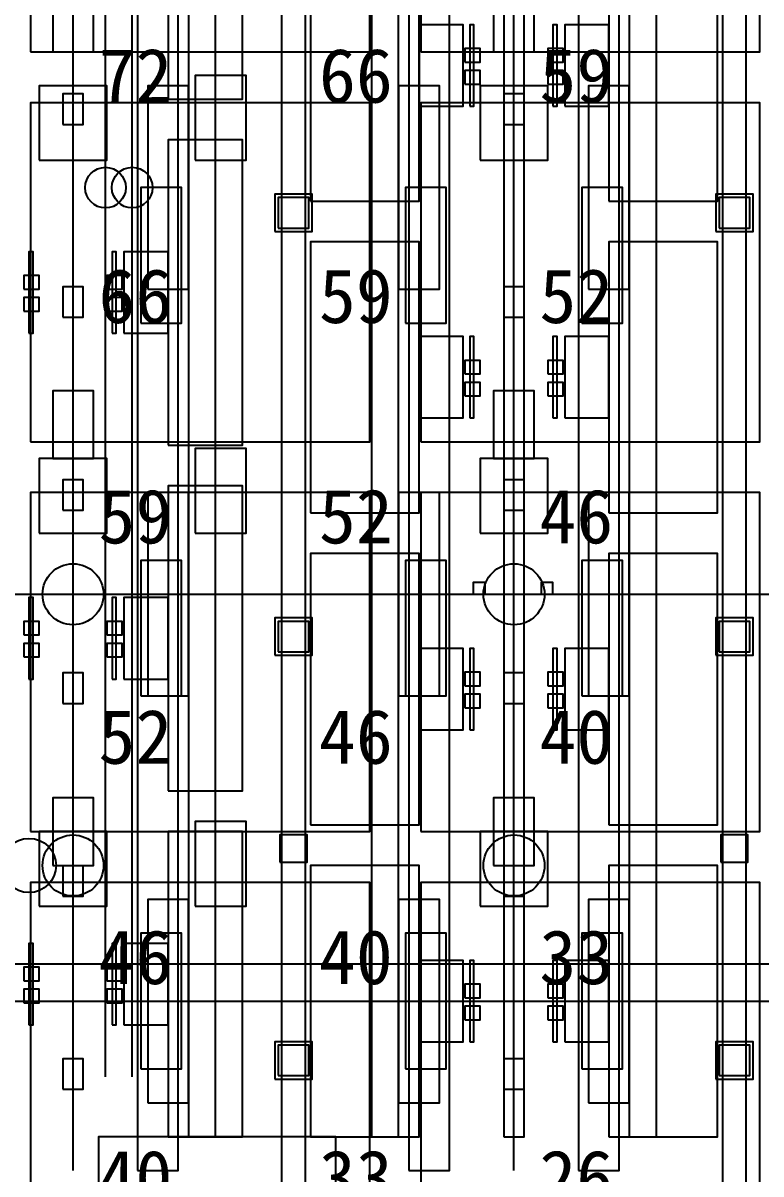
# Model space of a CAD drawing. Header units: metres. Extents: x -1640 to 1560, y -268 to 2338.
# Drawn here: x -61.23 to -39.47, y 889.9 to 923.85 of the extents above; entities that cross this region are included whole.
import ezdxf

# ---------------------------------------------------------------- set-up
doc = ezdxf.new("R2010")
doc.units = ezdxf.units.M
for name, color, linetype in [('1F_CHL', 4, 'Continuous'), ('1F_EHS_GAS_DETECTOR', 6, 'Continuous'), ('1F_PUMP', 2, 'Continuous'), ('1F_SCR', 3, 'Continuous'), ('1F_STRUCT_COLUMN', 8, 'Continuous'), ('2F_CSF_LATERAL_RACK_CONCEPT', 9, 'Continuous'), ('2F_EHS_GAS_DETECTOR', 6, 'Continuous'), ('2F_RFG', 5, 'Continuous'), ('2F_STRUCT_COLUMN', 8, 'Continuous'), ('2F_VMB', 6, 'Continuous'), ('3F_CLEANROOM_OVERHEAD_PIPE_DUCT_CONCEPT', 9, 'Continuous'), ('3F_EHS_EGRESS_DIST_M', 2, 'Continuous'), ('3F_EHS_SAFETY_SHOWER_EYEWASH_CONCEPT', 3, 'Continuous'), ('3F_FOUP', 5, 'Continuous'), ('3F_IMP', 1, 'Continuous'), ('3F_OHT', 9, 'Continuous'), ('3F_OHTV', 1, 'Continuous'), ('3F_STRUCT_COLUMN', 8, 'Continuous'), ('3F_TBAR', 6, 'Continuous'), ('3F_WET', 6, 'Continuous'), ('4F_FFU', 1, 'Continuous'), ('4F_STRUCT_PLENUM_TRUSS_CONCEPT', 9, 'Continuous'), ('5F_CHL', 4, 'Continuous'), ('5F_EHS_GAS_DETECTOR', 6, 'Continuous'), ('5F_PUMP', 2, 'Continuous'), ('5F_SCR', 3, 'Continuous'), ('5F_STRUCT_COLUMN', 8, 'Continuous'), ('6F_CSF_LATERAL_RACK_CONCEPT', 9, 'Continuous'), ('6F_EHS_GAS_DETECTOR', 6, 'Continuous'), ('6F_RFG', 5, 'Continuous'), ('6F_STRUCT_COLUMN', 8, 'Continuous'), ('6F_VMB', 6, 'Continuous'), ('7F_CLEANROOM_OVERHEAD_PIPE_DUCT_CONCEPT', 9, 'Continuous'), ('7F_EHS_EGRESS_DIST_M', 2, 'Continuous'), ('7F_EHS_SAFETY_SHOWER_EYEWASH_CONCEPT', 3, 'Continuous'), ('7F_FOUP', 5, 'Continuous'), ('7F_IMP', 1, 'Continuous'), ('7F_OHT', 9, 'Continuous'), ('7F_OHTV', 1, 'Continuous'), ('7F_STRUCT_COLUMN', 8, 'Continuous'), ('7F_TBAR', 6, 'Continuous'), ('7F_WET', 6, 'Continuous'), ('8F_FFU', 1, 'Continuous'), ('8F_STRUCT_PLENUM_TRUSS_CONCEPT', 9, 'Continuous'), ('EHS_GAS_SUPPLY', 3, 'Continuous'), ('EHS_PROCESS_EXHAUST', 1, 'Continuous'), ('EHS_TREATED_EXHAUST', 30, 'Continuous'), ('RF_RSC', 4, 'Continuous'), ('UTIL_GAS.SPEC_CONCEPT', 3, 'Continuous'), ('UTIL_PCW.R_CONCEPT', 1, 'Continuous'), ('UTIL_PCW.R_RISER', 1, 'Continuous'), ('UTIL_PCW.S_CONCEPT', 6, 'Continuous'), ('UTIL_PCW.S_RISER', 6, 'Continuous'), ('UTIL_UPW.R_CONCEPT', 2, 'Continuous'), ('UTIL_UPW.S_CONCEPT', 1, 'Continuous')]:
    doc.layers.add(name, color=color, linetype=linetype)

msp = doc.modelspace()

# ---------------------------------------------------------------- linework, layer by layer
at = {"layer": '1F_CHL'}
for points in [[(-56.15, 919.8), (-54.65, 919.8), (-54.65, 922.3), (-56.15, 922.3)], [(-56.15, 908.8), (-54.65, 908.8), (-54.65, 911.3), (-56.15, 911.3)], [(-56.15, 897.8), (-54.65, 897.8), (-54.65, 900.3), (-56.15, 900.3)]]:
    msp.add_lwpolyline(points, close=True, dxfattribs=at)
at = {"layer": '1F_EHS_GAS_DETECTOR'}
for centre in [(-59.75, 899), (-46.75, 899)]:
    msp.add_circle(centre, 0.9, dxfattribs=at)
at = {"layer": '1F_PUMP'}
for points in [[(-57.75, 915), (-56.55, 915), (-56.55, 919), (-57.75, 919)], [(-49.95, 915), (-48.75, 915), (-48.75, 919), (-49.95, 919)], [(-44.75, 915), (-43.55, 915), (-43.55, 919), (-44.75, 919)], [(-57.75, 904), (-56.55, 904), (-56.55, 908), (-57.75, 908)], [(-49.95, 904), (-48.75, 904), (-48.75, 908), (-49.95, 908)], [(-44.75, 904), (-43.55, 904), (-43.55, 908), (-44.75, 908)], [(-57.75, 893), (-56.55, 893), (-56.55, 897), (-57.75, 897)], [(-49.95, 893), (-48.75, 893), (-48.75, 897), (-49.95, 897)], [(-44.75, 893), (-43.55, 893), (-43.55, 897), (-44.75, 897)]]:
    msp.add_lwpolyline(points, close=True, dxfattribs=at)
at = {"layer": '1F_SCR'}
for points in [[(-60.75, 919.8), (-58.75, 919.8), (-58.75, 922), (-60.75, 922)], [(-47.75, 919.8), (-45.75, 919.8), (-45.75, 922), (-47.75, 922)], [(-60.75, 908.8), (-58.75, 908.8), (-58.75, 911), (-60.75, 911)], [(-47.75, 908.8), (-45.75, 908.8), (-45.75, 911), (-47.75, 911)], [(-60.75, 897.8), (-58.75, 897.8), (-58.75, 900), (-60.75, 900)], [(-47.75, 897.8), (-45.75, 897.8), (-45.75, 900), (-47.75, 900)]]:
    msp.add_lwpolyline(points, close=True, dxfattribs=at)
at = {"layer": '1F_STRUCT_COLUMN'}
for points in [[(-53.8, 917.7), (-52.7, 917.7), (-52.7, 918.8), (-53.8, 918.8)], [(-40.8, 917.7), (-39.7, 917.7), (-39.7, 918.8), (-40.8, 918.8)], [(-53.8, 905.2), (-52.7, 905.2), (-52.7, 906.3), (-53.8, 906.3)], [(-40.8, 905.2), (-39.7, 905.2), (-39.7, 906.3), (-40.8, 906.3)], [(-53.8, 892.7), (-52.7, 892.7), (-52.7, 893.8), (-53.8, 893.8)], [(-40.8, 892.7), (-39.7, 892.7), (-39.7, 893.8), (-40.8, 893.8)]]:
    msp.add_lwpolyline(points, close=True, dxfattribs=at)
at = {"layer": '2F_CSF_LATERAL_RACK_CONCEPT'}
for points in [[(-56.35, 891), (-55.55, 891), (-55.55, 1041), (-56.35, 1041)], [(-50.95, 891), (-50.15, 891), (-50.15, 1041), (-50.95, 1041)], [(-43.35, 891), (-42.55, 891), (-42.55, 1041), (-43.35, 1041)]]:
    msp.add_lwpolyline(points, close=True, dxfattribs=at)
at = {"layer": '2F_EHS_GAS_DETECTOR'}
for centre in [(-59.75, 907), (-46.75, 907)]:
    msp.add_circle(centre, 0.9, dxfattribs=at)
at = {"layer": '2F_RFG'}
for points in [[(-57.55, 916), (-56.35, 916), (-56.35, 922), (-57.55, 922)], [(-50.15, 916), (-48.95, 916), (-48.95, 922), (-50.15, 922)], [(-44.55, 916), (-43.35, 916), (-43.35, 922), (-44.55, 922)], [(-57.55, 904), (-56.35, 904), (-56.35, 910), (-57.55, 910)], [(-50.15, 904), (-48.95, 904), (-48.95, 910), (-50.15, 910)], [(-44.55, 904), (-43.35, 904), (-43.35, 910), (-44.55, 910)], [(-57.55, 892), (-56.35, 892), (-56.35, 898), (-57.55, 898)], [(-50.15, 892), (-48.95, 892), (-48.95, 898), (-50.15, 898)], [(-44.55, 892), (-43.35, 892), (-43.35, 898), (-44.55, 898)]]:
    msp.add_lwpolyline(points, close=True, dxfattribs=at)
at = {"layer": '2F_STRUCT_COLUMN'}
for points in [[(-53.7, 917.8), (-52.8, 917.8), (-52.8, 918.7), (-53.7, 918.7)], [(-40.7, 917.8), (-39.8, 917.8), (-39.8, 918.7), (-40.7, 918.7)], [(-53.7, 905.3), (-52.8, 905.3), (-52.8, 906.2), (-53.7, 906.2)], [(-40.7, 905.3), (-39.8, 905.3), (-39.8, 906.2), (-40.7, 906.2)], [(-53.7, 892.8), (-52.8, 892.8), (-52.8, 893.7), (-53.7, 893.7)], [(-40.7, 892.8), (-39.8, 892.8), (-39.8, 893.7), (-40.7, 893.7)]]:
    msp.add_lwpolyline(points, close=True, dxfattribs=at)
at = {"layer": '2F_VMB'}
for points in [[(-60.35, 923), (-59.15, 923), (-59.15, 925), (-60.35, 925)], [(-47.35, 923), (-46.15, 923), (-46.15, 925), (-47.35, 925)], [(-60.35, 911), (-59.15, 911), (-59.15, 913), (-60.35, 913)], [(-47.35, 911), (-46.15, 911), (-46.15, 913), (-47.35, 913)], [(-60.35, 899), (-59.15, 899), (-59.15, 901), (-60.35, 901)], [(-47.35, 899), (-46.15, 899), (-46.15, 901), (-47.35, 901)]]:
    msp.add_lwpolyline(points, close=True, dxfattribs=at)
at = {"layer": '3F_CLEANROOM_OVERHEAD_PIPE_DUCT_CONCEPT'}
for points in [[(-57.85, 890), (-56.65, 890), (-56.65, 1042), (-57.85, 1042)], [(-49.85, 890), (-48.65, 890), (-48.65, 1042), (-49.85, 1042)], [(-44.85, 890), (-43.65, 890), (-43.65, 1042), (-44.85, 1042)]]:
    msp.add_lwpolyline(points, close=True, dxfattribs=at)
at = {"layer": '3F_EHS_SAFETY_SHOWER_EYEWASH_CONCEPT'}
msp.add_circle((-61.05, 899), 0.8, dxfattribs=at)
at = {"layer": '3F_FOUP'}
for points in [[(-48.2, 922.7), (-47.75, 922.7), (-47.75, 923.1), (-48.2, 923.1)], [(-45.75, 922.7), (-45.3, 922.7), (-45.3, 923.1), (-45.75, 923.1)], [(-48.2, 922.05), (-47.75, 922.05), (-47.75, 922.45), (-48.2, 922.45)], [(-45.75, 922.05), (-45.3, 922.05), (-45.3, 922.45), (-45.75, 922.45)], [(-61.2, 916), (-60.75, 916), (-60.75, 916.4), (-61.2, 916.4)], [(-58.75, 916), (-58.3, 916), (-58.3, 916.4), (-58.75, 916.4)], [(-61.2, 915.35), (-60.75, 915.35), (-60.75, 915.75), (-61.2, 915.75)], [(-58.75, 915.35), (-58.3, 915.35), (-58.3, 915.75), (-58.75, 915.75)], [(-48.2, 913.5), (-47.75, 913.5), (-47.75, 913.9), (-48.2, 913.9)], [(-45.75, 913.5), (-45.3, 913.5), (-45.3, 913.9), (-45.75, 913.9)], [(-48.2, 912.85), (-47.75, 912.85), (-47.75, 913.25), (-48.2, 913.25)], [(-45.75, 912.85), (-45.3, 912.85), (-45.3, 913.25), (-45.75, 913.25)], [(-61.2, 905.8), (-60.75, 905.8), (-60.75, 906.2), (-61.2, 906.2)], [(-58.75, 905.8), (-58.3, 905.8), (-58.3, 906.2), (-58.75, 906.2)], [(-61.2, 905.15), (-60.75, 905.15), (-60.75, 905.55), (-61.2, 905.55)], [(-58.75, 905.15), (-58.3, 905.15), (-58.3, 905.55), (-58.75, 905.55)], [(-48.2, 904.3), (-47.75, 904.3), (-47.75, 904.7), (-48.2, 904.7)], [(-45.75, 904.3), (-45.3, 904.3), (-45.3, 904.7), (-45.75, 904.7)], [(-48.2, 903.65), (-47.75, 903.65), (-47.75, 904.05), (-48.2, 904.05)], [(-45.75, 903.65), (-45.3, 903.65), (-45.3, 904.05), (-45.75, 904.05)], [(-61.2, 895.6), (-60.75, 895.6), (-60.75, 896), (-61.2, 896)], [(-58.75, 895.6), (-58.3, 895.6), (-58.3, 896), (-58.75, 896)], [(-61.2, 894.95), (-60.75, 894.95), (-60.75, 895.35), (-61.2, 895.35)], [(-58.75, 894.95), (-58.3, 894.95), (-58.3, 895.35), (-58.75, 895.35)], [(-48.2, 895.1), (-47.75, 895.1), (-47.75, 895.5), (-48.2, 895.5)], [(-45.75, 895.1), (-45.3, 895.1), (-45.3, 895.5), (-45.75, 895.5)], [(-48.2, 894.45), (-47.75, 894.45), (-47.75, 894.85), (-48.2, 894.85)], [(-45.75, 894.45), (-45.3, 894.45), (-45.3, 894.85), (-45.75, 894.85)]]:
    msp.add_lwpolyline(points, close=True, dxfattribs=at)
at = {"layer": '3F_IMP'}
for points in [[(-52.75, 918.6), (-49.55, 918.6), (-49.55, 926.6), (-52.75, 926.6)], [(-43.95, 918.6), (-40.75, 918.6), (-40.75, 926.6), (-43.95, 926.6)], [(-49.55, 921.4), (-48.25, 921.4), (-48.25, 923.8), (-49.55, 923.8)], [(-45.25, 921.4), (-43.95, 921.4), (-43.95, 923.8), (-45.25, 923.8)], [(-52.75, 909.4), (-49.55, 909.4), (-49.55, 917.4), (-52.75, 917.4)], [(-43.95, 909.4), (-40.75, 909.4), (-40.75, 917.4), (-43.95, 917.4)], [(-49.55, 912.2), (-48.25, 912.2), (-48.25, 914.6), (-49.55, 914.6)], [(-45.25, 912.2), (-43.95, 912.2), (-43.95, 914.6), (-45.25, 914.6)], [(-52.75, 900.2), (-49.55, 900.2), (-49.55, 908.2), (-52.75, 908.2)], [(-43.95, 900.2), (-40.75, 900.2), (-40.75, 908.2), (-43.95, 908.2)], [(-49.55, 903), (-48.25, 903), (-48.25, 905.4), (-49.55, 905.4)], [(-45.25, 903), (-43.95, 903), (-43.95, 905.4), (-45.25, 905.4)], [(-52.75, 891), (-49.55, 891), (-49.55, 899), (-52.75, 899)], [(-43.95, 891), (-40.75, 891), (-40.75, 899), (-43.95, 899)], [(-49.55, 893.8), (-48.25, 893.8), (-48.25, 896.2), (-49.55, 896.2)], [(-45.25, 893.8), (-43.95, 893.8), (-43.95, 896.2), (-45.25, 896.2)]]:
    msp.add_lwpolyline(points, close=True, dxfattribs=at)
at = {"layer": '3F_OHT'}
for p, q in [((-59.75, 890), (-59.75, 962)), ((-46.75, 890), (-46.75, 962))]:
    msp.add_line(p, q, dxfattribs=at)
at = {"layer": '3F_OHTV'}
for points in [[(-60.05, 920.86), (-59.45, 920.86), (-59.45, 921.76), (-60.05, 921.76)], [(-47.05, 920.86), (-46.45, 920.86), (-46.45, 921.76), (-47.05, 921.76)], [(-60.05, 915.17), (-59.45, 915.17), (-59.45, 916.07), (-60.05, 916.07)], [(-47.05, 915.17), (-46.45, 915.17), (-46.45, 916.07), (-47.05, 916.07)], [(-60.05, 909.48), (-59.45, 909.48), (-59.45, 910.38), (-60.05, 910.38)], [(-47.05, 909.48), (-46.45, 909.48), (-46.45, 910.38), (-47.05, 910.38)], [(-60.05, 903.78), (-59.45, 903.78), (-59.45, 904.68), (-60.05, 904.68)], [(-47.05, 903.78), (-46.45, 903.78), (-46.45, 904.68), (-47.05, 904.68)], [(-60.05, 898.09), (-59.45, 898.09), (-59.45, 898.99), (-60.05, 898.99)], [(-47.05, 898.09), (-46.45, 898.09), (-46.45, 898.99), (-47.05, 898.99)], [(-60.05, 892.4), (-59.45, 892.4), (-59.45, 893.3), (-60.05, 893.3)], [(-47.05, 892.4), (-46.45, 892.4), (-46.45, 893.3), (-47.05, 893.3)]]:
    msp.add_lwpolyline(points, close=True, dxfattribs=at)
at = {"layer": '3F_STRUCT_COLUMN'}
for points in [[(-53.65, 899.1), (-52.85, 899.1), (-52.85, 899.9), (-53.65, 899.9)], [(-40.65, 899.1), (-39.85, 899.1), (-39.85, 899.9), (-40.65, 899.9)]]:
    msp.add_lwpolyline(points, close=True, dxfattribs=at)
at = {"layer": '3F_TBAR'}
for points in [[(-48.05, 921.4), (-47.93, 921.4), (-47.93, 923.8), (-48.05, 923.8)], [(-45.6, 921.4), (-45.48, 921.4), (-45.48, 923.8), (-45.6, 923.8)], [(-61.05, 914.7), (-60.93, 914.7), (-60.93, 917.1), (-61.05, 917.1)], [(-58.6, 914.7), (-58.48, 914.7), (-58.48, 917.1), (-58.6, 917.1)], [(-48.05, 912.2), (-47.93, 912.2), (-47.93, 914.6), (-48.05, 914.6)], [(-45.6, 912.2), (-45.48, 912.2), (-45.48, 914.6), (-45.6, 914.6)], [(-61.05, 904.5), (-60.93, 904.5), (-60.93, 906.9), (-61.05, 906.9)], [(-58.6, 904.5), (-58.48, 904.5), (-58.48, 906.9), (-58.6, 906.9)], [(-48.05, 903), (-47.93, 903), (-47.93, 905.4), (-48.05, 905.4)], [(-45.6, 903), (-45.48, 903), (-45.48, 905.4), (-45.6, 905.4)], [(-61.05, 894.3), (-60.93, 894.3), (-60.93, 896.7), (-61.05, 896.7)], [(-58.6, 894.3), (-58.48, 894.3), (-58.48, 896.7), (-58.6, 896.7)], [(-48.05, 893.8), (-47.93, 893.8), (-47.93, 896.2), (-48.05, 896.2)], [(-45.6, 893.8), (-45.48, 893.8), (-45.48, 896.2), (-45.6, 896.2)]]:
    msp.add_lwpolyline(points, close=True, dxfattribs=at)
at = {"layer": '3F_WET'}
for points in [[(-56.95, 921.6), (-54.75, 921.6), (-54.75, 930.6), (-56.95, 930.6)], [(-56.95, 911.4), (-54.75, 911.4), (-54.75, 920.4), (-56.95, 920.4)], [(-58.25, 914.7), (-56.95, 914.7), (-56.95, 917.1), (-58.25, 917.1)], [(-56.95, 901.2), (-54.75, 901.2), (-54.75, 910.2), (-56.95, 910.2)], [(-58.25, 904.5), (-56.95, 904.5), (-56.95, 906.9), (-58.25, 906.9)], [(-56.95, 891), (-54.75, 891), (-54.75, 900), (-56.95, 900)], [(-58.25, 894.3), (-56.95, 894.3), (-56.95, 896.7), (-58.25, 896.7)]]:
    msp.add_lwpolyline(points, close=True, dxfattribs=at)
at = {"layer": '4F_FFU'}
for points in [[(-61, 923), (-51, 923), (-51, 933), (-61, 933)], [(-49.5, 923), (-39.5, 923), (-39.5, 933), (-49.5, 933)], [(-61, 911.5), (-51, 911.5), (-51, 921.5), (-61, 921.5)], [(-49.5, 911.5), (-39.5, 911.5), (-39.5, 921.5), (-49.5, 921.5)], [(-61, 900), (-51, 900), (-51, 910), (-61, 910)], [(-49.5, 900), (-39.5, 900), (-39.5, 910), (-49.5, 910)], [(-61, 888.5), (-51, 888.5), (-51, 898.5), (-61, 898.5)], [(-49.5, 888.5), (-39.5, 888.5), (-39.5, 898.5), (-49.5, 898.5)]]:
    msp.add_lwpolyline(points, close=True, dxfattribs=at)
at = {"layer": '4F_STRUCT_PLENUM_TRUSS_CONCEPT'}
for points in [[(-53.6, 887), (-52.9, 887), (-52.9, 1045), (-53.6, 1045)], [(-40.6, 887), (-39.9, 887), (-39.9, 1045), (-40.6, 1045)]]:
    msp.add_lwpolyline(points, close=True, dxfattribs=at)
at = {"layer": '5F_CHL'}
for points in [[(-56.15, 919.8), (-54.65, 919.8), (-54.65, 922.3), (-56.15, 922.3)], [(-56.15, 908.8), (-54.65, 908.8), (-54.65, 911.3), (-56.15, 911.3)], [(-56.15, 897.8), (-54.65, 897.8), (-54.65, 900.3), (-56.15, 900.3)]]:
    msp.add_lwpolyline(points, close=True, dxfattribs=at)
at = {"layer": '5F_EHS_GAS_DETECTOR'}
for centre in [(-59.75, 899), (-46.75, 899)]:
    msp.add_circle(centre, 0.9, dxfattribs=at)
at = {"layer": '5F_PUMP'}
for points in [[(-57.75, 915), (-56.55, 915), (-56.55, 919), (-57.75, 919)], [(-49.95, 915), (-48.75, 915), (-48.75, 919), (-49.95, 919)], [(-44.75, 915), (-43.55, 915), (-43.55, 919), (-44.75, 919)], [(-57.75, 904), (-56.55, 904), (-56.55, 908), (-57.75, 908)], [(-49.95, 904), (-48.75, 904), (-48.75, 908), (-49.95, 908)], [(-44.75, 904), (-43.55, 904), (-43.55, 908), (-44.75, 908)], [(-57.75, 893), (-56.55, 893), (-56.55, 897), (-57.75, 897)], [(-49.95, 893), (-48.75, 893), (-48.75, 897), (-49.95, 897)], [(-44.75, 893), (-43.55, 893), (-43.55, 897), (-44.75, 897)]]:
    msp.add_lwpolyline(points, close=True, dxfattribs=at)
at = {"layer": '5F_SCR'}
for points in [[(-60.75, 919.8), (-58.75, 919.8), (-58.75, 922), (-60.75, 922)], [(-47.75, 919.8), (-45.75, 919.8), (-45.75, 922), (-47.75, 922)], [(-60.75, 908.8), (-58.75, 908.8), (-58.75, 911), (-60.75, 911)], [(-47.75, 908.8), (-45.75, 908.8), (-45.75, 911), (-47.75, 911)], [(-60.75, 897.8), (-58.75, 897.8), (-58.75, 900), (-60.75, 900)], [(-47.75, 897.8), (-45.75, 897.8), (-45.75, 900), (-47.75, 900)]]:
    msp.add_lwpolyline(points, close=True, dxfattribs=at)
at = {"layer": '5F_STRUCT_COLUMN'}
for points in [[(-53.8, 917.7), (-52.7, 917.7), (-52.7, 918.8), (-53.8, 918.8)], [(-40.8, 917.7), (-39.7, 917.7), (-39.7, 918.8), (-40.8, 918.8)], [(-53.8, 905.2), (-52.7, 905.2), (-52.7, 906.3), (-53.8, 906.3)], [(-40.8, 905.2), (-39.7, 905.2), (-39.7, 906.3), (-40.8, 906.3)], [(-53.8, 892.7), (-52.7, 892.7), (-52.7, 893.8), (-53.8, 893.8)], [(-40.8, 892.7), (-39.7, 892.7), (-39.7, 893.8), (-40.8, 893.8)]]:
    msp.add_lwpolyline(points, close=True, dxfattribs=at)
at = {"layer": '6F_CSF_LATERAL_RACK_CONCEPT'}
for points in [[(-56.35, 891), (-55.55, 891), (-55.55, 1041), (-56.35, 1041)], [(-50.95, 891), (-50.15, 891), (-50.15, 1041), (-50.95, 1041)], [(-43.35, 891), (-42.55, 891), (-42.55, 1041), (-43.35, 1041)]]:
    msp.add_lwpolyline(points, close=True, dxfattribs=at)
at = {"layer": '6F_EHS_GAS_DETECTOR'}
for centre in [(-59.75, 907), (-46.75, 907)]:
    msp.add_circle(centre, 0.9, dxfattribs=at)
at = {"layer": '6F_RFG'}
for points in [[(-57.55, 916), (-56.35, 916), (-56.35, 922), (-57.55, 922)], [(-50.15, 916), (-48.95, 916), (-48.95, 922), (-50.15, 922)], [(-44.55, 916), (-43.35, 916), (-43.35, 922), (-44.55, 922)], [(-57.55, 904), (-56.35, 904), (-56.35, 910), (-57.55, 910)], [(-50.15, 904), (-48.95, 904), (-48.95, 910), (-50.15, 910)], [(-44.55, 904), (-43.35, 904), (-43.35, 910), (-44.55, 910)], [(-57.55, 892), (-56.35, 892), (-56.35, 898), (-57.55, 898)], [(-50.15, 892), (-48.95, 892), (-48.95, 898), (-50.15, 898)], [(-44.55, 892), (-43.35, 892), (-43.35, 898), (-44.55, 898)]]:
    msp.add_lwpolyline(points, close=True, dxfattribs=at)
at = {"layer": '6F_STRUCT_COLUMN'}
for points in [[(-53.7, 917.8), (-52.8, 917.8), (-52.8, 918.7), (-53.7, 918.7)], [(-40.7, 917.8), (-39.8, 917.8), (-39.8, 918.7), (-40.7, 918.7)], [(-53.7, 905.3), (-52.8, 905.3), (-52.8, 906.2), (-53.7, 906.2)], [(-40.7, 905.3), (-39.8, 905.3), (-39.8, 906.2), (-40.7, 906.2)], [(-53.7, 892.8), (-52.8, 892.8), (-52.8, 893.7), (-53.7, 893.7)], [(-40.7, 892.8), (-39.8, 892.8), (-39.8, 893.7), (-40.7, 893.7)]]:
    msp.add_lwpolyline(points, close=True, dxfattribs=at)
at = {"layer": '6F_VMB'}
for points in [[(-60.35, 923), (-59.15, 923), (-59.15, 925), (-60.35, 925)], [(-47.35, 923), (-46.15, 923), (-46.15, 925), (-47.35, 925)], [(-60.35, 911), (-59.15, 911), (-59.15, 913), (-60.35, 913)], [(-47.35, 911), (-46.15, 911), (-46.15, 913), (-47.35, 913)], [(-60.35, 899), (-59.15, 899), (-59.15, 901), (-60.35, 901)], [(-47.35, 899), (-46.15, 899), (-46.15, 901), (-47.35, 901)]]:
    msp.add_lwpolyline(points, close=True, dxfattribs=at)
at = {"layer": '7F_CLEANROOM_OVERHEAD_PIPE_DUCT_CONCEPT'}
for points in [[(-57.85, 890), (-56.65, 890), (-56.65, 1042), (-57.85, 1042)], [(-49.85, 890), (-48.65, 890), (-48.65, 1042), (-49.85, 1042)], [(-44.85, 890), (-43.65, 890), (-43.65, 1042), (-44.85, 1042)]]:
    msp.add_lwpolyline(points, close=True, dxfattribs=at)
at = {"layer": '7F_EHS_SAFETY_SHOWER_EYEWASH_CONCEPT'}
msp.add_circle((-61.05, 899), 0.8, dxfattribs=at)
at = {"layer": '7F_FOUP'}
for points in [[(-48.2, 922.7), (-47.75, 922.7), (-47.75, 923.1), (-48.2, 923.1)], [(-45.75, 922.7), (-45.3, 922.7), (-45.3, 923.1), (-45.75, 923.1)], [(-48.2, 922.05), (-47.75, 922.05), (-47.75, 922.45), (-48.2, 922.45)], [(-45.75, 922.05), (-45.3, 922.05), (-45.3, 922.45), (-45.75, 922.45)], [(-61.2, 916), (-60.75, 916), (-60.75, 916.4), (-61.2, 916.4)], [(-58.75, 916), (-58.3, 916), (-58.3, 916.4), (-58.75, 916.4)], [(-61.2, 915.35), (-60.75, 915.35), (-60.75, 915.75), (-61.2, 915.75)], [(-58.75, 915.35), (-58.3, 915.35), (-58.3, 915.75), (-58.75, 915.75)], [(-48.2, 913.5), (-47.75, 913.5), (-47.75, 913.9), (-48.2, 913.9)], [(-45.75, 913.5), (-45.3, 913.5), (-45.3, 913.9), (-45.75, 913.9)], [(-48.2, 912.85), (-47.75, 912.85), (-47.75, 913.25), (-48.2, 913.25)], [(-45.75, 912.85), (-45.3, 912.85), (-45.3, 913.25), (-45.75, 913.25)], [(-61.2, 905.8), (-60.75, 905.8), (-60.75, 906.2), (-61.2, 906.2)], [(-58.75, 905.8), (-58.3, 905.8), (-58.3, 906.2), (-58.75, 906.2)], [(-61.2, 905.15), (-60.75, 905.15), (-60.75, 905.55), (-61.2, 905.55)], [(-58.75, 905.15), (-58.3, 905.15), (-58.3, 905.55), (-58.75, 905.55)], [(-48.2, 904.3), (-47.75, 904.3), (-47.75, 904.7), (-48.2, 904.7)], [(-45.75, 904.3), (-45.3, 904.3), (-45.3, 904.7), (-45.75, 904.7)], [(-48.2, 903.65), (-47.75, 903.65), (-47.75, 904.05), (-48.2, 904.05)], [(-45.75, 903.65), (-45.3, 903.65), (-45.3, 904.05), (-45.75, 904.05)], [(-61.2, 895.6), (-60.75, 895.6), (-60.75, 896), (-61.2, 896)], [(-58.75, 895.6), (-58.3, 895.6), (-58.3, 896), (-58.75, 896)], [(-61.2, 894.95), (-60.75, 894.95), (-60.75, 895.35), (-61.2, 895.35)], [(-58.75, 894.95), (-58.3, 894.95), (-58.3, 895.35), (-58.75, 895.35)], [(-48.2, 895.1), (-47.75, 895.1), (-47.75, 895.5), (-48.2, 895.5)], [(-45.75, 895.1), (-45.3, 895.1), (-45.3, 895.5), (-45.75, 895.5)], [(-48.2, 894.45), (-47.75, 894.45), (-47.75, 894.85), (-48.2, 894.85)], [(-45.75, 894.45), (-45.3, 894.45), (-45.3, 894.85), (-45.75, 894.85)]]:
    msp.add_lwpolyline(points, close=True, dxfattribs=at)
at = {"layer": '7F_IMP'}
for points in [[(-52.75, 918.6), (-49.55, 918.6), (-49.55, 926.6), (-52.75, 926.6)], [(-43.95, 918.6), (-40.75, 918.6), (-40.75, 926.6), (-43.95, 926.6)], [(-49.55, 921.4), (-48.25, 921.4), (-48.25, 923.8), (-49.55, 923.8)], [(-45.25, 921.4), (-43.95, 921.4), (-43.95, 923.8), (-45.25, 923.8)], [(-52.75, 909.4), (-49.55, 909.4), (-49.55, 917.4), (-52.75, 917.4)], [(-43.95, 909.4), (-40.75, 909.4), (-40.75, 917.4), (-43.95, 917.4)], [(-49.55, 912.2), (-48.25, 912.2), (-48.25, 914.6), (-49.55, 914.6)], [(-45.25, 912.2), (-43.95, 912.2), (-43.95, 914.6), (-45.25, 914.6)], [(-52.75, 900.2), (-49.55, 900.2), (-49.55, 908.2), (-52.75, 908.2)], [(-43.95, 900.2), (-40.75, 900.2), (-40.75, 908.2), (-43.95, 908.2)], [(-49.55, 903), (-48.25, 903), (-48.25, 905.4), (-49.55, 905.4)], [(-45.25, 903), (-43.95, 903), (-43.95, 905.4), (-45.25, 905.4)], [(-52.75, 891), (-49.55, 891), (-49.55, 899), (-52.75, 899)], [(-43.95, 891), (-40.75, 891), (-40.75, 899), (-43.95, 899)], [(-49.55, 893.8), (-48.25, 893.8), (-48.25, 896.2), (-49.55, 896.2)], [(-45.25, 893.8), (-43.95, 893.8), (-43.95, 896.2), (-45.25, 896.2)]]:
    msp.add_lwpolyline(points, close=True, dxfattribs=at)
at = {"layer": '7F_OHT'}
for p, q in [((-59.75, 890), (-59.75, 962)), ((-46.75, 890), (-46.75, 962))]:
    msp.add_line(p, q, dxfattribs=at)
at = {"layer": '7F_OHTV'}
for points in [[(-60.05, 920.86), (-59.45, 920.86), (-59.45, 921.76), (-60.05, 921.76)], [(-47.05, 920.86), (-46.45, 920.86), (-46.45, 921.76), (-47.05, 921.76)], [(-60.05, 915.17), (-59.45, 915.17), (-59.45, 916.07), (-60.05, 916.07)], [(-47.05, 915.17), (-46.45, 915.17), (-46.45, 916.07), (-47.05, 916.07)], [(-60.05, 909.48), (-59.45, 909.48), (-59.45, 910.38), (-60.05, 910.38)], [(-47.05, 909.48), (-46.45, 909.48), (-46.45, 910.38), (-47.05, 910.38)], [(-60.05, 903.78), (-59.45, 903.78), (-59.45, 904.68), (-60.05, 904.68)], [(-47.05, 903.78), (-46.45, 903.78), (-46.45, 904.68), (-47.05, 904.68)], [(-60.05, 898.09), (-59.45, 898.09), (-59.45, 898.99), (-60.05, 898.99)], [(-47.05, 898.09), (-46.45, 898.09), (-46.45, 898.99), (-47.05, 898.99)], [(-60.05, 892.4), (-59.45, 892.4), (-59.45, 893.3), (-60.05, 893.3)], [(-47.05, 892.4), (-46.45, 892.4), (-46.45, 893.3), (-47.05, 893.3)]]:
    msp.add_lwpolyline(points, close=True, dxfattribs=at)
at = {"layer": '7F_STRUCT_COLUMN'}
for points in [[(-53.65, 899.1), (-52.85, 899.1), (-52.85, 899.9), (-53.65, 899.9)], [(-40.65, 899.1), (-39.85, 899.1), (-39.85, 899.9), (-40.65, 899.9)]]:
    msp.add_lwpolyline(points, close=True, dxfattribs=at)
at = {"layer": '7F_TBAR'}
for points in [[(-48.05, 921.4), (-47.93, 921.4), (-47.93, 923.8), (-48.05, 923.8)], [(-45.6, 921.4), (-45.48, 921.4), (-45.48, 923.8), (-45.6, 923.8)], [(-61.05, 914.7), (-60.93, 914.7), (-60.93, 917.1), (-61.05, 917.1)], [(-58.6, 914.7), (-58.48, 914.7), (-58.48, 917.1), (-58.6, 917.1)], [(-48.05, 912.2), (-47.93, 912.2), (-47.93, 914.6), (-48.05, 914.6)], [(-45.6, 912.2), (-45.48, 912.2), (-45.48, 914.6), (-45.6, 914.6)], [(-61.05, 904.5), (-60.93, 904.5), (-60.93, 906.9), (-61.05, 906.9)], [(-58.6, 904.5), (-58.48, 904.5), (-58.48, 906.9), (-58.6, 906.9)], [(-48.05, 903), (-47.93, 903), (-47.93, 905.4), (-48.05, 905.4)], [(-45.6, 903), (-45.48, 903), (-45.48, 905.4), (-45.6, 905.4)], [(-61.05, 894.3), (-60.93, 894.3), (-60.93, 896.7), (-61.05, 896.7)], [(-58.6, 894.3), (-58.48, 894.3), (-58.48, 896.7), (-58.6, 896.7)], [(-48.05, 893.8), (-47.93, 893.8), (-47.93, 896.2), (-48.05, 896.2)], [(-45.6, 893.8), (-45.48, 893.8), (-45.48, 896.2), (-45.6, 896.2)]]:
    msp.add_lwpolyline(points, close=True, dxfattribs=at)
at = {"layer": '7F_WET'}
for points in [[(-56.95, 921.6), (-54.75, 921.6), (-54.75, 930.6), (-56.95, 930.6)], [(-56.95, 911.4), (-54.75, 911.4), (-54.75, 920.4), (-56.95, 920.4)], [(-58.25, 914.7), (-56.95, 914.7), (-56.95, 917.1), (-58.25, 917.1)], [(-56.95, 901.2), (-54.75, 901.2), (-54.75, 910.2), (-56.95, 910.2)], [(-58.25, 904.5), (-56.95, 904.5), (-56.95, 906.9), (-58.25, 906.9)], [(-56.95, 891), (-54.75, 891), (-54.75, 900), (-56.95, 900)], [(-58.25, 894.3), (-56.95, 894.3), (-56.95, 896.7), (-58.25, 896.7)]]:
    msp.add_lwpolyline(points, close=True, dxfattribs=at)
at = {"layer": '8F_FFU'}
for points in [[(-61, 923), (-51, 923), (-51, 933), (-61, 933)], [(-49.5, 923), (-39.5, 923), (-39.5, 933), (-49.5, 933)], [(-61, 911.5), (-51, 911.5), (-51, 921.5), (-61, 921.5)], [(-49.5, 911.5), (-39.5, 911.5), (-39.5, 921.5), (-49.5, 921.5)], [(-61, 900), (-51, 900), (-51, 910), (-61, 910)], [(-49.5, 900), (-39.5, 900), (-39.5, 910), (-49.5, 910)], [(-61, 888.5), (-51, 888.5), (-51, 898.5), (-61, 898.5)], [(-49.5, 888.5), (-39.5, 888.5), (-39.5, 898.5), (-49.5, 898.5)]]:
    msp.add_lwpolyline(points, close=True, dxfattribs=at)
at = {"layer": '8F_STRUCT_PLENUM_TRUSS_CONCEPT'}
for points in [[(-53.6, 887), (-52.9, 887), (-52.9, 1045), (-53.6, 1045)], [(-40.6, 887), (-39.9, 887), (-39.9, 1045), (-40.6, 1045)]]:
    msp.add_lwpolyline(points, close=True, dxfattribs=at)
at = {"layer": 'EHS_GAS_SUPPLY'}
msp.add_lwpolyline([(-45.95, 907), (-45.6, 907), (-45.6, 907.35), (-45.95, 907.35)], close=True, dxfattribs=at)
msp.add_lwpolyline([(-45.95, 907), (-45.6, 907), (-45.6, 907.35), (-45.95, 907.35)], close=True, dxfattribs=at)
at = {"layer": 'EHS_PROCESS_EXHAUST'}
msp.add_lwpolyline([(-47.95, 907), (-47.6, 907), (-47.6, 907.35), (-47.95, 907.35)], close=True, dxfattribs=at)
msp.add_lwpolyline([(-47.95, 907), (-47.6, 907), (-47.6, 907.35), (-47.95, 907.35)], close=True, dxfattribs=at)
at = {"layer": 'EHS_TREATED_EXHAUST'}
msp.add_lwpolyline([(-47.05, 891), (-46.45, 891), (-46.45, 1053), (-47.05, 1053)], close=True, dxfattribs=at)
msp.add_lwpolyline([(-47.05, 891), (-46.45, 891), (-46.45, 1053), (-47.05, 1053)], close=True, dxfattribs=at)
at = {"layer": 'RF_RSC'}
msp.add_lwpolyline([(-59, 886), (-52, 886), (-52, 891), (-59, 891)], close=True, dxfattribs=at)
at = {"layer": 'UTIL_GAS.SPEC_CONCEPT'}
msp.add_line((-275.3, 907), (286.3, 907), dxfattribs=at)
msp.add_line((-275.3, 907), (286.3, 907), dxfattribs=at)
at = {"layer": 'UTIL_PCW.R_CONCEPT'}
msp.add_line((-58.005, 892.77), (-58.005, 1039.22), dxfattribs=at)
msp.add_line((-58.005, 892.77), (-58.005, 1039.22), dxfattribs=at)
at = {"layer": 'UTIL_PCW.R_RISER'}
msp.add_circle((-58.005, 918.995), 0.6, dxfattribs=at)
msp.add_circle((-58.005, 918.995), 0.6, dxfattribs=at)
at = {"layer": 'UTIL_PCW.S_CONCEPT'}
msp.add_line((-58.795, 892.77), (-58.795, 1039.22), dxfattribs=at)
msp.add_line((-58.795, 892.77), (-58.795, 1039.22), dxfattribs=at)
at = {"layer": 'UTIL_PCW.S_RISER'}
msp.add_circle((-58.795, 918.995), 0.6, dxfattribs=at)
msp.add_circle((-58.795, 918.995), 0.6, dxfattribs=at)
at = {"layer": 'UTIL_UPW.R_CONCEPT'}
msp.add_line((-277.3, 896.1), (286.3, 896.1), dxfattribs=at)
msp.add_line((-277.3, 896.1), (286.3, 896.1), dxfattribs=at)
at = {"layer": 'UTIL_UPW.S_CONCEPT'}
msp.add_line((-277.3, 895), (286.3, 895), dxfattribs=at)
msp.add_line((-277.3, 895), (286.3, 895), dxfattribs=at)

# ---------------------------------------------------------------- texts
at = {"layer": '3F_EHS_EGRESS_DIST_M'}
for s, p in [('72', (-59, 921.5)), ('66', (-52.5, 921.5)), ('59', (-46, 921.5)), ('66', (-59, 915)), ('59', (-52.5, 915)), ('52', (-46, 915)), ('59', (-59, 908.5)), ('52', (-52.5, 908.5)), ('46', (-46, 908.5)), ('52', (-59, 902)), ('46', (-52.5, 902)), ('40', (-46, 902)), ('46', (-59, 895.5)), ('40', (-52.5, 895.5)), ('33', (-46, 895.5)), ('40', (-59, 889)), ('33', (-52.5, 889)), ('26', (-46, 889))]:
    msp.add_text(s, height=1.6, dxfattribs=at).set_placement(p)
at = {"layer": '7F_EHS_EGRESS_DIST_M'}
for s, p in [('72', (-59, 921.5)), ('66', (-52.5, 921.5)), ('59', (-46, 921.5)), ('66', (-59, 915)), ('59', (-52.5, 915)), ('52', (-46, 915)), ('59', (-59, 908.5)), ('52', (-52.5, 908.5)), ('46', (-46, 908.5)), ('52', (-59, 902)), ('46', (-52.5, 902)), ('40', (-46, 902)), ('46', (-59, 895.5)), ('40', (-52.5, 895.5)), ('33', (-46, 895.5)), ('40', (-59, 889)), ('33', (-52.5, 889)), ('26', (-46, 889))]:
    msp.add_text(s, height=1.6, dxfattribs=at).set_placement(p)

doc.saveas('drawing.dxf')
